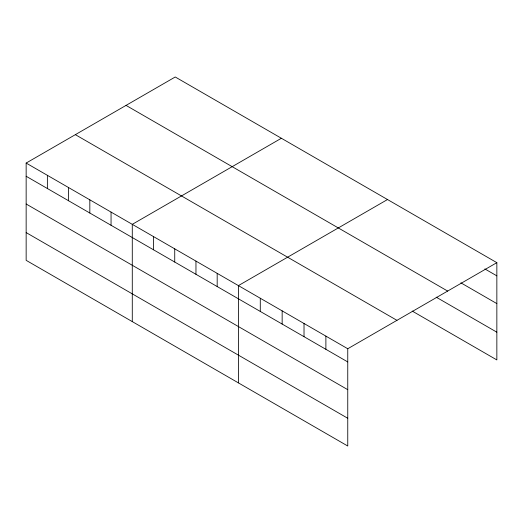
<?xml version="1.0" encoding="UTF-8"?>
<svg xmlns="http://www.w3.org/2000/svg" width="523" height="523" viewBox="0 0 523 523"><rect width="100%" height="100%" fill="white"/><g stroke="black" fill="none" stroke-linecap="round" stroke-linejoin="round"><path stroke-width="0.78" d="M347.756 389.681L347.756 348.743L26.15 163.065L26.15 260.336L347.756 446.014L347.756 389.681L26.15 204.003M26.15 163.065L175.244 76.986L496.85 262.664L496.85 359.935L412.196 311.061M281.374 138.262L132.28 224.341L132.28 321.606M387.504 199.538L238.41 285.61L238.41 382.882M347.756 348.743L496.85 262.664M484.86 268.933L496.85 275.856M460.874 282.832L496.85 303.601M126.043 105.391L447.649 291.069M436.182 297.162L496.85 332.19M75.351 134.659L396.957 320.338M26.15 176.258L347.756 361.936M26.15 232.585L347.756 418.269M325.888 336.119L325.888 349.305M304.02 323.489L304.02 336.681M282.152 310.865L282.152 324.057M260.284 298.241L260.284 311.427M217.182 273.359L217.182 286.552M195.962 261.101L195.962 274.294M174.734 248.85L174.734 262.036M153.507 236.592L153.507 249.785M111.053 212.083L111.053 225.276M89.825 199.832L89.825 213.018M68.605 187.574L68.605 200.767M47.377 175.316L47.377 188.509"/></g></svg>
